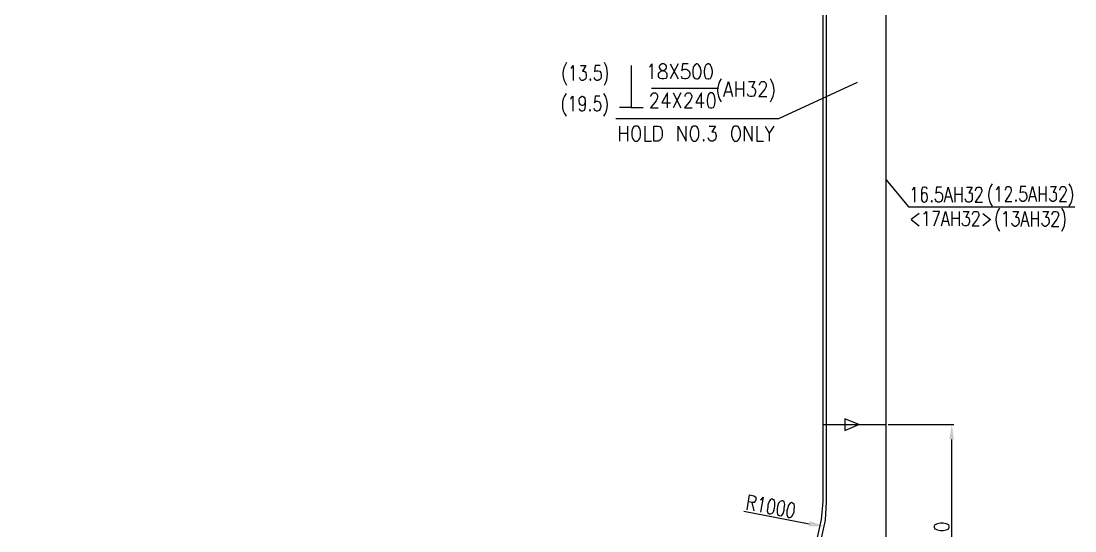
# Model space of a CAD drawing. Header units: millimetres. Extents: x 0.6 to 49, y 0.3 to 23.1.
# Drawn here: x 24.12 to 30.91, y 10.63 to 13.92 of the extents above; entities that cross this region are included whole.
import ezdxf

# ---------------------------------------------------------------- set-up
doc = ezdxf.new("R2010")
doc.units = ezdxf.units.MM
doc.layers.add('PDF_Geometry', color=7, linetype='Continuous')
doc.layers.add('PDF_Solid Fills', color=7, linetype='Continuous')

msp = doc.modelspace()

# ---------------------------------------------------------------- linework, layer by layer
at = {"layer": 'PDF_Geometry', "lineweight": 25}
msp.add_lwpolyline([(16.9861, 5.21), (28.2361, 5.21, 0.4124), (29.6961, 6.67), (29.6961, 19.12)], format="xyb", dxfattribs=at)
for points in [[(29.3094, 14.7), (29.3094, 10.82), (29.3028, 10.7033), (29.2761, 10.5867), (28.8628, 9.2733), (28.8294, 9.1867), (28.7861, 9.1067), (28.7328, 9.03), (28.6728, 8.96), (28.6594, 8.95), (28.6461, 8.9667), (28.6561, 8.9767), (28.7161, 9.0433), (28.7661, 9.1167), (28.8094, 9.1967), (28.8394, 9.28), (29.2528, 10.59), (29.2794, 10.7067), (29.2894, 10.8233), (29.2894, 14.6933)], [(27.6628, 13.6167), (27.6694, 13.62), (27.6794, 13.6333), (27.6794, 13.5367)], [(27.7261, 13.6333), (27.7594, 13.6333), (27.7394, 13.5967), (27.7494, 13.5967), (27.7561, 13.5933), (27.7594, 13.5867), (27.7628, 13.5733), (27.7628, 13.5633), (27.7594, 13.55), (27.7528, 13.5433), (27.7428, 13.5367), (27.7328, 13.5367), (27.7261, 13.5433), (27.7228, 13.5467), (27.7194, 13.5567)], [(27.8528, 13.6333), (27.8194, 13.6333), (27.8161, 13.5933), (27.8194, 13.5967), (27.8294, 13.6), (27.8394, 13.6), (27.8494, 13.5967), (27.8561, 13.5867), (27.8594, 13.5733), (27.8594, 13.5633), (27.8561, 13.55), (27.8494, 13.5433), (27.8394, 13.5367), (27.8294, 13.5367), (27.8194, 13.5433), (27.8161, 13.5467), (27.8161, 13.5567)], [(28.0528, 13.6333), (28.0528, 13.3633), (28.1294, 13.3633)], [(28.1694, 13.6233), (28.1761, 13.63), (28.1861, 13.6433), (28.1861, 13.5467)], [(28.3028, 13.6433), (28.3561, 13.5467)], [(28.3561, 13.6433), (28.3028, 13.5467)], [(28.4194, 13.6433), (28.3828, 13.6433), (28.3794, 13.6), (28.3828, 13.6067), (28.3961, 13.61), (28.4061, 13.61), (28.4161, 13.6067), (28.4261, 13.5967), (28.4294, 13.5833), (28.4294, 13.5733), (28.4261, 13.56), (28.4161, 13.55), (28.4061, 13.5467), (28.3961, 13.5467), (28.3828, 13.55), (28.3794, 13.5567), (28.3761, 13.5633)], [(29.5094, 13.5233), (29.0028, 13.29), (27.9528, 13.29)], [(28.6494, 13.4333), (28.6794, 13.53), (28.7061, 13.4333)], [(28.7261, 13.53), (28.7261, 13.4333)], [(28.7761, 13.53), (28.7761, 13.4333)], [(28.8094, 13.53), (28.8494, 13.53), (28.8294, 13.4933), (28.8394, 13.4933), (28.8461, 13.4867), (28.8494, 13.4833), (28.8528, 13.47), (28.8528, 13.46), (28.8494, 13.4467), (28.8428, 13.4367), (28.8328, 13.4333), (28.8194, 13.4333), (28.8094, 13.4367), (28.8061, 13.4433), (28.8028, 13.45)], [(28.8794, 13.5067), (28.8794, 13.51), (28.8828, 13.52), (28.8861, 13.5233), (28.8928, 13.53), (28.9094, 13.53), (28.9161, 13.5233), (28.9194, 13.52), (28.9228, 13.51), (28.9228, 13.5), (28.9194, 13.4933), (28.9128, 13.48), (28.8761, 13.4333), (28.9261, 13.4333)], [(28.1794, 13.4333), (28.1794, 13.4367), (28.1828, 13.4467), (28.1861, 13.45), (28.1961, 13.4567), (28.2094, 13.4567), (28.2161, 13.45), (28.2194, 13.4467), (28.2228, 13.4367), (28.2228, 13.43), (28.2194, 13.42), (28.2128, 13.4067), (28.1761, 13.36), (28.2261, 13.36)], [(28.1828, 13.4867), (28.6094, 13.4867)], [(28.2861, 13.36), (28.2861, 13.4567), (28.2494, 13.3933), (28.3061, 13.3933)], [(28.3228, 13.4567), (28.3728, 13.36)], [(28.3728, 13.4567), (28.3228, 13.36)], [(28.3994, 13.4333), (28.3994, 13.4367), (28.4028, 13.4467), (28.4061, 13.45), (28.4128, 13.4567), (28.4294, 13.4567), (28.4361, 13.45), (28.4394, 13.4467), (28.4428, 13.4367), (28.4428, 13.43), (28.4394, 13.42), (28.4328, 13.4067), (28.3961, 13.36), (28.4461, 13.36)], [(28.5061, 13.36), (28.5061, 13.4567), (28.4694, 13.3933), (28.5228, 13.3933)], [(28.6594, 13.4633), (28.6961, 13.4633)], [(28.7261, 13.4833), (28.7761, 13.4833)], [(27.6628, 13.4167), (27.6661, 13.4233), (27.6761, 13.4367), (27.6761, 13.34)], [(27.7561, 13.4033), (27.7528, 13.39), (27.7494, 13.38), (27.7394, 13.3767), (27.7361, 13.3767), (27.7261, 13.38), (27.7194, 13.39), (27.7161, 13.4033), (27.7161, 13.41), (27.7194, 13.4233), (27.7261, 13.43), (27.7361, 13.4367), (27.7394, 13.4367), (27.7494, 13.43), (27.7528, 13.4233), (27.7561, 13.4033), (27.7561, 13.38), (27.7528, 13.3567), (27.7494, 13.3433), (27.7394, 13.34), (27.7328, 13.34), (27.7228, 13.3433), (27.7194, 13.3533)], [(27.8494, 13.4367), (27.8194, 13.4367), (27.8161, 13.3933), (27.8194, 13.4), (27.8294, 13.4033), (27.8361, 13.4033), (27.8461, 13.4), (27.8528, 13.39), (27.8561, 13.3767), (27.8561, 13.3667), (27.8528, 13.3533), (27.8461, 13.3433), (27.8361, 13.34), (27.8294, 13.34), (27.8194, 13.3433), (27.8161, 13.35), (27.8128, 13.3567)], [(28.0528, 13.3633), (27.9761, 13.3633)], [(27.9761, 13.2433), (27.9761, 13.1467)], [(27.9761, 13.1967), (28.0294, 13.1967)], [(28.0294, 13.2433), (28.0294, 13.1467)], [(28.1394, 13.2433), (28.1394, 13.1467), (28.1828, 13.1467)], [(28.3561, 13.1467), (28.3561, 13.2433), (28.4061, 13.1467), (28.4061, 13.2433)], [(28.5561, 13.2433), (28.5961, 13.2433), (28.5728, 13.2067), (28.5861, 13.2067), (28.5928, 13.2033), (28.5961, 13.1967), (28.5994, 13.1833), (28.5994, 13.1767), (28.5961, 13.16), (28.5894, 13.1533), (28.5794, 13.1467), (28.5661, 13.1467), (28.5561, 13.1533), (28.5528, 13.1567), (28.5494, 13.1667)], [(28.7828, 13.1467), (28.7828, 13.2433), (28.8328, 13.1467), (28.8328, 13.2433)], [(28.8628, 13.2433), (28.8628, 13.1467), (28.9061, 13.1467)], [(28.9161, 13.2433), (28.9428, 13.1967), (28.9428, 13.1467)], [(28.9728, 13.2433), (28.9428, 13.1967)], [(29.6961, 12.8967), (29.8394, 12.7233), (30.9128, 12.7233)], [(29.8628, 12.83), (29.8694, 12.8367), (29.8794, 12.85), (29.8794, 12.7533)], [(29.9594, 12.8367), (29.9561, 12.8467), (29.9461, 12.85), (29.9394, 12.85), (29.9294, 12.8467), (29.9228, 12.83), (29.9228, 12.7667), (29.9294, 12.7567), (29.9394, 12.7533), (29.9428, 12.7533), (29.9528, 12.7567), (29.9594, 12.7667), (29.9628, 12.78), (29.9628, 12.7867), (29.9594, 12.8), (29.9528, 12.81), (29.9428, 12.8133), (29.9394, 12.8133), (29.9294, 12.81), (29.9228, 12.8), (29.9228, 12.7867)], [(30.0528, 12.85), (30.0194, 12.85), (30.0161, 12.81), (30.0194, 12.8133), (30.0294, 12.8167), (30.0394, 12.8167), (30.0494, 12.8133), (30.0561, 12.8033), (30.0594, 12.79), (30.0594, 12.78), (30.0561, 12.7667), (30.0494, 12.7567), (30.0394, 12.7533), (30.0294, 12.7533), (30.0194, 12.7567), (30.0161, 12.7633), (30.0128, 12.7733)], [(30.0728, 12.7533), (30.0961, 12.85), (30.1228, 12.7533)], [(30.1394, 12.85), (30.1394, 12.7533)], [(30.1828, 12.85), (30.1828, 12.7533)], [(30.2128, 12.85), (30.2494, 12.85), (30.2294, 12.8133), (30.2394, 12.8133), (30.2461, 12.81), (30.2494, 12.8033), (30.2494, 12.7667), (30.2428, 12.7567), (30.2328, 12.7533), (30.2228, 12.7533), (30.2128, 12.7567), (30.2094, 12.7633), (30.2061, 12.7733)], [(30.2728, 12.8267), (30.2728, 12.83), (30.2761, 12.84), (30.2794, 12.8467), (30.2861, 12.85), (30.2994, 12.85), (30.3061, 12.8467), (30.3094, 12.84), (30.3128, 12.83), (30.3128, 12.8233), (30.3094, 12.8133), (30.3028, 12.8), (30.2694, 12.7533), (30.3161, 12.7533)], [(30.4061, 12.8333), (30.4128, 12.84), (30.4228, 12.8533), (30.4228, 12.7567)], [(30.4661, 12.83), (30.4661, 12.8333), (30.4694, 12.8433), (30.4694, 12.85), (30.4761, 12.8533), (30.4894, 12.8533), (30.4961, 12.85), (30.4994, 12.8433), (30.5028, 12.8333), (30.5028, 12.8267), (30.4994, 12.8167), (30.4928, 12.8033), (30.4628, 12.7567), (30.5061, 12.7567)], [(30.5961, 12.8533), (30.5628, 12.8533), (30.5594, 12.8133), (30.5628, 12.8167), (30.5728, 12.82), (30.5828, 12.82), (30.5928, 12.8167), (30.5994, 12.8067), (30.6028, 12.7933), (30.6028, 12.7833), (30.5994, 12.77), (30.5928, 12.7633), (30.5828, 12.7567), (30.5728, 12.7567), (30.5628, 12.7633), (30.5594, 12.7667), (30.5561, 12.7767)], [(30.6161, 12.7567), (30.6394, 12.8533), (30.6661, 12.7567)], [(30.6828, 12.8533), (30.6828, 12.7567)], [(30.7261, 12.8533), (30.7261, 12.7567)], [(30.7561, 12.8533), (30.7928, 12.8533), (30.7728, 12.8167), (30.7828, 12.8167), (30.7894, 12.8133), (30.7928, 12.8067), (30.7928, 12.77), (30.7861, 12.7633), (30.7761, 12.7567), (30.7661, 12.7567), (30.7561, 12.7633), (30.7528, 12.7667), (30.7494, 12.7767)], [(30.8161, 12.83), (30.8161, 12.8333), (30.8194, 12.8433), (30.8228, 12.85), (30.8294, 12.8533), (30.8428, 12.8533), (30.8494, 12.85), (30.8528, 12.8433), (30.8561, 12.8333), (30.8561, 12.8267), (30.8528, 12.8167), (30.8461, 12.8033), (30.8128, 12.7567), (30.8594, 12.7567)], [(30.0828, 12.7867), (30.1128, 12.7867)], [(30.1394, 12.8033), (30.1828, 12.8033)], [(30.6261, 12.79), (30.6561, 12.79)], [(30.6828, 12.8067), (30.7261, 12.8067)], [(29.9094, 12.68), (29.8561, 12.64), (29.9094, 12.6)], [(29.9394, 12.6767), (29.9461, 12.68), (29.9561, 12.6933), (29.9561, 12.6)], [(30.0061, 12.6), (30.0394, 12.6933), (29.9961, 12.6933)], [(30.0528, 12.6), (30.0794, 12.6933), (30.1028, 12.6)], [(30.1194, 12.6933), (30.1194, 12.6)], [(30.1194, 12.65), (30.1661, 12.65)], [(30.1661, 12.6933), (30.1661, 12.6)], [(30.1928, 12.6933), (30.2294, 12.6933), (30.2094, 12.6567), (30.2194, 12.6567), (30.2261, 12.6533), (30.2294, 12.65), (30.2328, 12.6367), (30.2328, 12.6267), (30.2294, 12.6133), (30.2228, 12.6033), (30.2128, 12.6), (30.2028, 12.6), (30.1928, 12.6033), (30.1894, 12.6067), (30.1861, 12.6167)], [(30.2528, 12.6733), (30.2528, 12.6767), (30.2561, 12.6867), (30.2594, 12.69), (30.2661, 12.6933), (30.2794, 12.6933), (30.2861, 12.69), (30.2894, 12.6867), (30.2928, 12.6767), (30.2928, 12.6667), (30.2894, 12.6567), (30.2828, 12.6433), (30.2494, 12.6), (30.2961, 12.6)], [(30.3194, 12.68), (30.3694, 12.64), (30.3194, 12.6)], [(30.4528, 12.6767), (30.4594, 12.68), (30.4694, 12.6933), (30.4694, 12.5967)], [(30.5128, 12.6933), (30.5494, 12.6933), (30.5294, 12.6567), (30.5394, 12.6567), (30.5461, 12.6533), (30.5494, 12.6467), (30.5528, 12.6333), (30.5528, 12.6233), (30.5494, 12.61), (30.5428, 12.6033), (30.5328, 12.5967), (30.5228, 12.5967), (30.5128, 12.6033), (30.5094, 12.6067), (30.5061, 12.6167)], [(30.5661, 12.5967), (30.5894, 12.6933), (30.6161, 12.5967)], [(30.6328, 12.6933), (30.6328, 12.5967)], [(30.6328, 12.6467), (30.6761, 12.6467)], [(30.6761, 12.6933), (30.6761, 12.5967)], [(30.7061, 12.6933), (30.7428, 12.6933), (30.7228, 12.6567), (30.7328, 12.6567), (30.7394, 12.6533), (30.7428, 12.6467), (30.7461, 12.6333), (30.7461, 12.6233), (30.7428, 12.61), (30.7361, 12.6033), (30.7261, 12.5967), (30.7161, 12.5967), (30.7061, 12.6033), (30.7028, 12.6067), (30.6994, 12.6167)], [(30.7661, 12.67), (30.7661, 12.6767), (30.7694, 12.6833), (30.7728, 12.69), (30.7794, 12.6933), (30.7928, 12.6933), (30.7994, 12.69), (30.8028, 12.6833), (30.8061, 12.6767), (30.8061, 12.6667), (30.8028, 12.6567), (30.7961, 12.6433), (30.7628, 12.5967), (30.8094, 12.5967)], [(30.0628, 12.63), (30.0928, 12.63)], [(30.5761, 12.63), (30.6061, 12.63)], [(29.2894, 11.32), (29.6961, 11.32)], [(29.7094, 11.32), (30.1328, 11.32)], [(30.1194, 9.9167), (30.1194, 11.2233)], [(28.7994, 10.77), (28.8161, 10.8667), (28.8428, 10.86), (28.8528, 10.8533), (28.8561, 10.85), (28.8561, 10.83), (28.8494, 10.8233), (28.8461, 10.8167), (28.8361, 10.8167), (28.8061, 10.82)], [(28.8294, 10.8167), (28.8428, 10.7633)], [(28.8861, 10.8333), (28.8928, 10.8367), (28.9028, 10.85), (28.8861, 10.7533)], [(28.7794, 10.76), (29.1994, 10.68)]]:
    msp.add_lwpolyline(points, dxfattribs=at)
for points in [[(28.2494, 13.6433), (28.2394, 13.6367), (28.2328, 13.63), (28.2328, 13.62), (28.2394, 13.61), (28.2461, 13.6067), (28.2594, 13.6), (28.2694, 13.5967), (28.2794, 13.5867), (28.2828, 13.58), (28.2828, 13.5633), (28.2794, 13.5567), (28.2761, 13.55), (28.2628, 13.5467), (28.2494, 13.5467), (28.2394, 13.55), (28.2328, 13.5567), (28.2294, 13.5633), (28.2294, 13.58), (28.2328, 13.5867), (28.2428, 13.5967), (28.2528, 13.6), (28.2661, 13.6067), (28.2761, 13.61), (28.2794, 13.62), (28.2794, 13.63), (28.2761, 13.6367), (28.2628, 13.6433)], [(28.4728, 13.6433), (28.4628, 13.6367), (28.4528, 13.6233), (28.4494, 13.6), (28.4494, 13.5867), (28.4528, 13.5633), (28.4628, 13.55), (28.4728, 13.5467), (28.4794, 13.5467), (28.4894, 13.55), (28.4961, 13.5633), (28.5028, 13.5867), (28.5028, 13.6), (28.4961, 13.6233), (28.4894, 13.6367), (28.4794, 13.6433)], [(28.5461, 13.6433), (28.5328, 13.6367), (28.5261, 13.6233), (28.5228, 13.6), (28.5228, 13.5867), (28.5261, 13.5633), (28.5328, 13.55), (28.5461, 13.5467), (28.5528, 13.5467), (28.5628, 13.55), (28.5694, 13.5633), (28.5761, 13.5867), (28.5761, 13.6), (28.5694, 13.6233), (28.5628, 13.6367), (28.5528, 13.6433)], [(27.7894, 13.5467), (27.7861, 13.5433), (27.7894, 13.5367), (27.7928, 13.5433)], [(28.5628, 13.4567), (28.5528, 13.45), (28.5461, 13.4367), (28.5428, 13.4133), (28.5428, 13.4), (28.5461, 13.3767), (28.5528, 13.3633), (28.5628, 13.36), (28.5728, 13.36), (28.5828, 13.3633), (28.5894, 13.3767), (28.5928, 13.4), (28.5928, 13.4133), (28.5894, 13.4367), (28.5828, 13.45), (28.5728, 13.4567)], [(27.7861, 13.35), (27.7828, 13.3433), (27.7861, 13.34), (27.7894, 13.3433)], [(28.0761, 13.2433), (28.0694, 13.24), (28.0628, 13.23), (28.0594, 13.22), (28.0561, 13.2067), (28.0561, 13.1833), (28.0594, 13.17), (28.0628, 13.16), (28.0694, 13.1533), (28.0761, 13.1467), (28.0928, 13.1467), (28.0994, 13.1533), (28.1061, 13.16), (28.1094, 13.17), (28.1128, 13.1833), (28.1128, 13.2067), (28.1094, 13.22), (28.1061, 13.23), (28.0994, 13.24), (28.0928, 13.2433)], [(28.1994, 13.1467), (28.1994, 13.2433), (28.2261, 13.2433), (28.2361, 13.24), (28.2461, 13.23), (28.2494, 13.22), (28.2528, 13.2067), (28.2528, 13.1833), (28.2494, 13.17), (28.2461, 13.16), (28.2361, 13.1533), (28.2261, 13.1467)], [(28.4528, 13.2433), (28.4461, 13.24), (28.4394, 13.23), (28.4361, 13.22), (28.4328, 13.2067), (28.4328, 13.1833), (28.4361, 13.17), (28.4394, 13.16), (28.4461, 13.1533), (28.4528, 13.1467), (28.4694, 13.1467), (28.4761, 13.1533), (28.4828, 13.16), (28.4861, 13.17), (28.4894, 13.1833), (28.4894, 13.2067), (28.4861, 13.22), (28.4828, 13.23), (28.4761, 13.24), (28.4694, 13.2433)], [(28.7194, 13.2433), (28.7128, 13.24), (28.7061, 13.23), (28.7028, 13.22), (28.6994, 13.2067), (28.6994, 13.1833), (28.7028, 13.17), (28.7061, 13.16), (28.7128, 13.1533), (28.7194, 13.1467), (28.7361, 13.1467), (28.7428, 13.1533), (28.7494, 13.16), (28.7528, 13.17), (28.7561, 13.1833), (28.7561, 13.2067), (28.7528, 13.22), (28.7494, 13.23), (28.7428, 13.24), (28.7361, 13.2433)], [(28.5194, 13.1567), (28.5161, 13.1533), (28.5194, 13.1467), (28.5228, 13.1533)], [(29.9894, 12.7633), (29.9861, 12.7567), (29.9894, 12.7533), (29.9928, 12.7567)], [(30.5328, 12.7667), (30.5294, 12.7633), (30.5328, 12.7567), (30.5361, 12.7633)], [(29.4294, 11.3567), (29.4294, 11.32), (29.4294, 11.28), (29.5194, 11.32)], [(28.9594, 10.84), (28.9494, 10.8367), (28.9428, 10.8233), (28.9328, 10.8), (28.9328, 10.7867), (28.9294, 10.7633), (28.9328, 10.75), (28.9428, 10.7433), (28.9494, 10.7433), (28.9594, 10.7467), (28.9694, 10.7567), (28.9761, 10.78), (28.9794, 10.7933), (28.9794, 10.8167), (28.9761, 10.83), (28.9661, 10.8367)], [(29.0228, 10.8267), (29.0128, 10.8233), (29.0028, 10.8133), (28.9961, 10.79), (28.9928, 10.7767), (28.9928, 10.7533), (28.9961, 10.74), (29.0061, 10.7333), (29.0128, 10.73), (29.0228, 10.7333), (29.0328, 10.7467), (29.0394, 10.7667), (29.0394, 10.78), (29.0428, 10.8033), (29.0394, 10.82), (29.0294, 10.8267)], [(29.0861, 10.8167), (29.0761, 10.8133), (29.0661, 10.8), (29.0594, 10.7767), (29.0561, 10.7633), (29.0561, 10.74), (29.0594, 10.7267), (29.0694, 10.72), (29.0761, 10.72), (29.0861, 10.7233), (29.0928, 10.7333), (29.1028, 10.7567), (29.1028, 10.77), (29.1061, 10.7933), (29.1028, 10.8067), (29.0928, 10.8133)], [(30.0061, 10.6567), (30.0094, 10.6467), (30.0261, 10.64), (30.0461, 10.6367), (30.0628, 10.6367), (30.0828, 10.64), (30.0994, 10.6467), (30.1028, 10.6567), (30.1028, 10.6633), (30.0994, 10.6733), (30.0828, 10.68), (30.0628, 10.6833), (30.0461, 10.6833), (30.0261, 10.68), (30.0094, 10.6733), (30.0061, 10.6633)]]:
    msp.add_lwpolyline(points, close=True, dxfattribs=at)
for centre, radius, start, end in [((27.7387, 13.58), 0.1261, 144.44975, 215.55025), ((27.7561, 13.58), 0.1435, 329.26451, 30.73549), ((28.7342, 13.4733), 0.1252, 144.13289, 215.86711), ((28.848, 13.4733), 0.1252, 324.13289, 35.86711), ((27.7342, 13.38), 0.1252, 144.13289, 215.86711), ((27.7747, 13.38), 0.1252, 324.13289, 35.86711), ((30.4763, 12.7983), 0.1205, 143.51494, 216.48506), ((30.7792, 12.7983), 0.1205, 323.51494, 36.48506), ((30.5287, 12.64), 0.1261, 144.44975, 215.55025), ((30.7061, 12.64), 0.1435, 329.26451, 30.73549)]:
    msp.add_arc(centre, radius, start, end, dxfattribs=at)
at = {"layer": 'PDF_Solid Fills', "lineweight": 25, "transparency": 33554559}
for points in [[(30.1028, 11.2233), (30.1328, 11.2233), (30.1194, 11.32)], [(29.2028, 10.6967), (29.1961, 10.6633), (29.2961, 10.6633)]]:
    msp.add_solid(points, dxfattribs=at)

doc.saveas('drawing.dxf')
